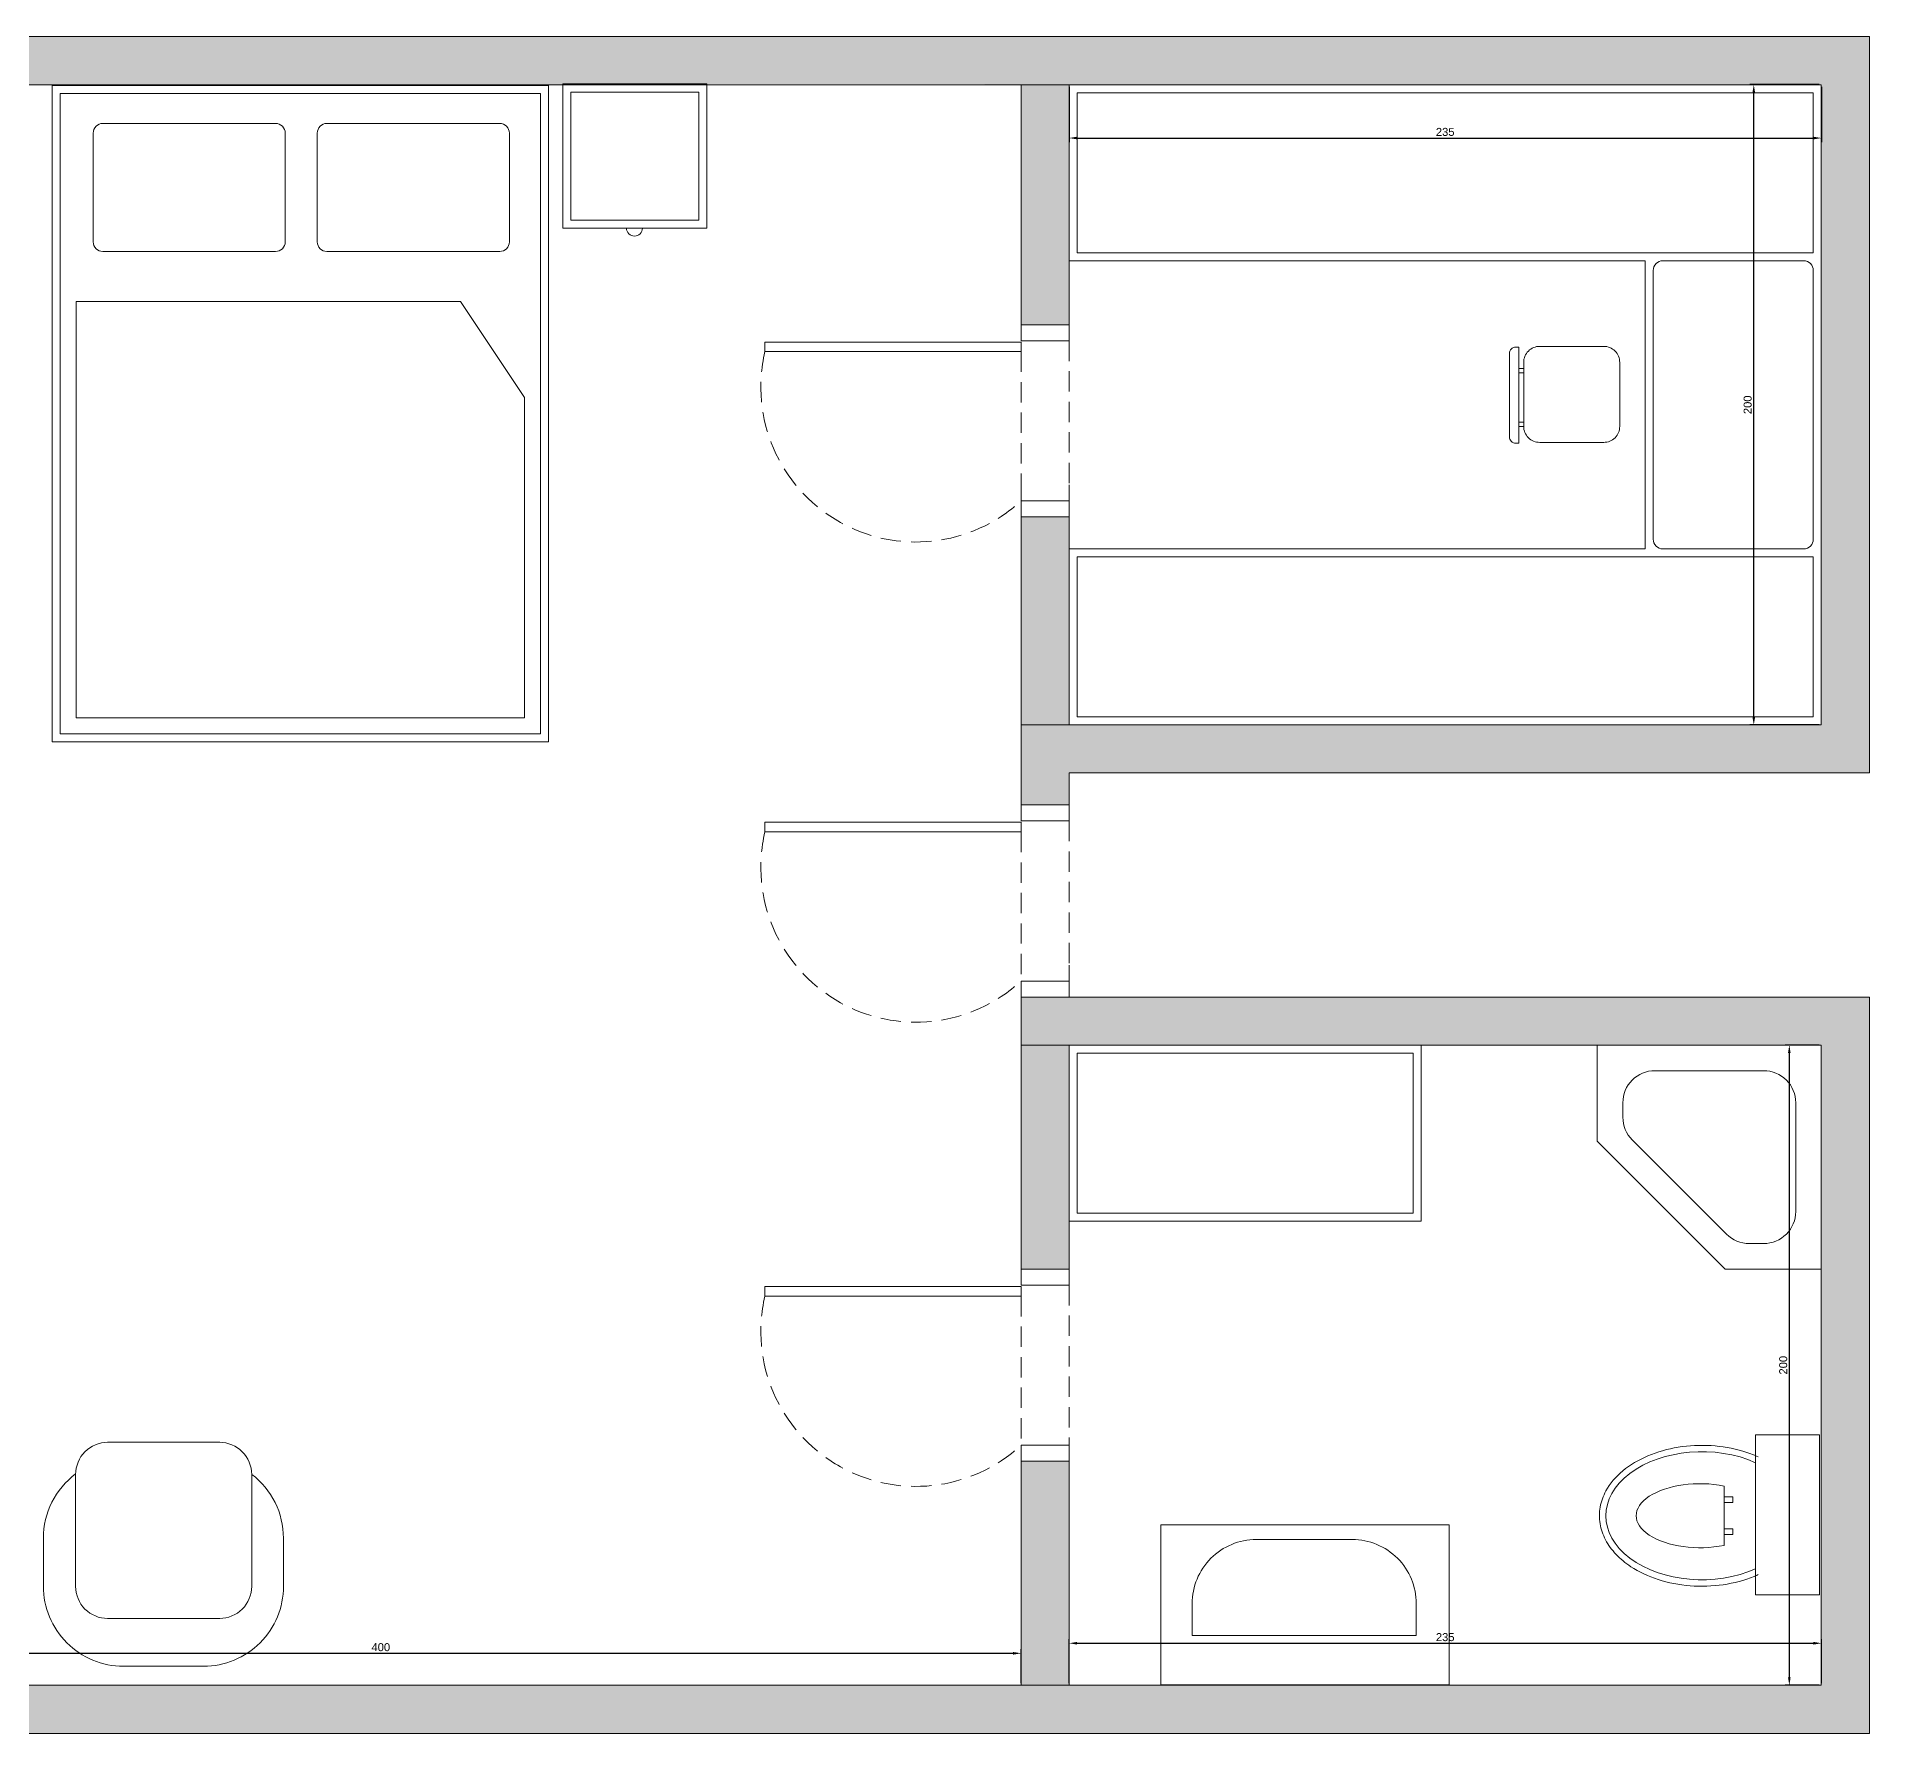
# Model space of a CAD drawing. Header units: centimetres. Extents: x -1214 to 5930, y 2765 to 5950.
# Drawn here: x 4341 to 4914, y 3907 to 4437 of the extents above; entities that cross this region are included whole.
import ezdxf

# ---------------------------------------------------------------- set-up
doc = ezdxf.new("R2010")
doc.units = ezdxf.units.CM
doc.linetypes.add('HIDDEN', pattern=[9.525, 6.35, -3.175])
for name, color, linetype, lineweight in [('duvar', 251, 'Continuous', 20), ('kapı', 1, 'Continuous', 15), ('pencere', 3, 'Continuous', 20), ('tefriş', 4, 'Continuous', 9), ('ölçü', 64, 'Continuous', 20)]:
    doc.layers.add(name, color=color, linetype=linetype, lineweight=lineweight)
doc.styles.get("Standard").update_dxf_attribs({"font": 'arial.ttf'})
doc.dimstyles.new('ISO-25', dxfattribs={"dimtxt": 2.5, "dimasz": 2.5, "dimexe": 1.25, "dimexo": 0.625, "dimtad": 1, "dimtxsty": 'Standard', "dimcen": 2.5, "dimadec": 0, "dimazin": 0, "dimtfac": 1, "dimtmove": 0, "dimatfit": 3, "dimfxl": 1, "dimarcsym": 0})

# ---------------------------------------------------------------- blocks, each defined once
blk = doc.blocks.new('KP_001_Y')
at = {"layer": 'kapı'}
for points in [[(-15, 0), (0, 0), (0, -5), (-15, -5)], [(-15, 0), (0, 0), (0, -5), (-15, -5)], [(-15, -60), (0, -60), (0, -55), (-15, -55)], [(-15, -60), (0, -60), (0, -55), (-15, -55)]]:
    blk.add_lwpolyline(points, close=True, dxfattribs=at)
blk.add_lwpolyline([(-15, -5.4), (-95, -5.4), (-95, -8.4), (-15, -8.4), (-15, -5.4)], dxfattribs=at)
blk.add_lwpolyline([(-15, -5.4), (-95, -5.4), (-95, -8.4), (-15, -8.4), (-15, -5.4)], dxfattribs=at)
at = {"layer": 'kapı', "linetype": 'HIDDEN'}
for points in [[(0, -5), (0, -55)], [(0, -5), (0, -55)], [(-15, -8.4), (-15, -55)], [(-15, -8.4), (-15, -55)]]:
    blk.add_lwpolyline(points, dxfattribs=at)
blk.add_arc((-47.86, -19.44), 48.42, 166.8187, 312.7419, dxfattribs=at)
blk.add_arc((-47.86, -19.44), 48.42, 166.8187, 312.7419, dxfattribs=at)
blk = doc.blocks.new('YT_001_Y')
at = {"layer": 'tefriş'}
for points in [[(-2.5, 2.5), (152.5, 2.5), (152.5, -202.5), (-2.5, -202.5)], [(0, 0), (150, 0), (150, -200), (0, -200)], [(0, -200), (150, -200), (150, 0), (0, 0)], [(5, -65), (125, -65), (145, -95), (145, -195), (5, -195)]]:
    blk.add_lwpolyline(points, close=True, dxfattribs=at)
for points in [[(13.27, -9.34), (67.27, -9.34, -0.414214), (70.27, -12.34), (70.27, -46.34, -0.414214), (67.27, -49.34), (13.27, -49.34, -0.414214), (10.27, -46.34), (10.27, -12.34, -0.414214)], [(83.27, -9.34), (137.27, -9.34, -0.414214), (140.27, -12.34), (140.27, -46.34, -0.414214), (137.27, -49.34), (83.27, -49.34, -0.414214), (80.27, -46.34), (80.27, -12.34, -0.414214)]]:
    blk.add_lwpolyline(points, format="xyb", close=True, dxfattribs=at)
blk = doc.blocks.new('KOM_001_Y')
at = {"layer": 'tefriş'}
for points in [[(0, 0), (45, 0), (45, -45), (0, -45)], [(2.5, -2.5), (42.5, -2.5), (42.5, -42.5), (2.5, -42.5)]]:
    blk.add_lwpolyline(points, close=True, dxfattribs=at)
blk.add_arc((22.35, -45), 2.5, 180, 0, dxfattribs=at)
blk = doc.blocks.new('CHR_001_Y')
at = {"layer": 'tefriş'}
for points in [[(3, 2), (2, 2, 0.414214), (0, 0), (0, -26, 0.414214), (2, -28), (3, -28)], [(9.46, 2.25), (29.46, 2.25, -0.414214), (34.46, -2.75), (34.46, -22.75, -0.414214), (29.46, -27.75), (9.46, -27.75, -0.414214), (4.46, -22.75), (4.46, -2.75, -0.414214)]]:
    blk.add_lwpolyline(points, format="xyb", close=True, dxfattribs=at)
for points in [[(3, -4.65), (4.46, -4.65)], [(4.46, -5.98), (3, -5.98)], [(3, -21.42), (4.46, -21.42)], [(4.46, -22.75), (3, -22.75)]]:
    blk.add_lwpolyline(points, dxfattribs=at)
blk = doc.blocks.new('KLZ_001_Y')
at = {"layer": 'tefriş'}
blk.add_lwpolyline([(0, -50), (-20, -50), (-20, 0), (0, 0)], close=True, dxfattribs=at)
for points in [[(-29.83, -34.56), (-29.83, -16.01)], [(-29.83, -19.4), (-27.1, -19.4), (-27.1, -21.19), (-29.83, -21.19)], [(-29.83, -19.4), (-27.1, -19.4), (-27.1, -21.19), (-29.83, -21.19)], [(-29.83, -29.4), (-27.1, -29.4), (-27.1, -31.19), (-29.83, -31.19)]]:
    blk.add_lwpolyline(points, dxfattribs=at)
for centre, major_axis, ratio, start_param, end_param in [((-36.78, -25.3), (-30, 0), 0.666667, 4.118763, 8.447608), ((-37.31, -25.29), (-20, 0), 0.5, 4.329021, 8.237349)]:
    blk.add_ellipse(centre, major_axis=major_axis, ratio=ratio, start_param=start_param, end_param=end_param, dxfattribs=at)
blk.add_open_spline([(-19.18, -6.9), (-20.7, -6.22), (-22.3, -5.62), (-27.12, -4.19), (-30.49, -3.6), (-37.34, -3.18), (-40.81, -3.35), (-47.5, -4.43), (-50.72, -5.34), (-56.59, -7.82), (-59.24, -9.4), (-63.69, -13.1), (-65.5, -15.23), (-67.62, -19.15), (-68.23, -20.84), (-68.85, -24.3), (-68.86, -26.06), (-68.3, -29.52), (-67.72, -31.22), (-66.03, -34.44), (-64.92, -35.96), (-62.25, -38.77), (-60.7, -40.06), (-56.43, -42.87), (-53.53, -44.23), (-47.25, -46.24), (-43.88, -46.89), (-37.01, -47.43), (-33.51, -47.32), (-26.74, -46.34), (-23.47, -45.47), (-20.04, -44.08), (-19.61, -43.9), (-19.18, -43.7)], degree=3, knots=[4.118763, 4.118763, 4.118763, 4.118763, 4.291947, 4.291947, 4.620793, 4.620793, 4.949639, 4.949639, 5.278485, 5.278485, 5.607332, 5.607332, 5.936178, 5.936178, 6.163927, 6.163927, 6.391676, 6.391676, 6.619425, 6.619425, 6.847174, 6.847174, 7.074923, 7.074923, 7.405918, 7.405918, 7.736913, 7.736913, 8.067908, 8.067908, 8.398904, 8.398904, 8.447608, 8.447608, 8.447608, 8.447608], dxfattribs=at)
blk = doc.blocks.new('DUŞ_001_Y')
at = {"layer": 'tefriş'}
blk.add_lwpolyline([(-70, 0), (0, 0), (0, -60), (0, -70), (-30, -70), (-70, -30), (-70, 0)], dxfattribs=at)
blk.add_lwpolyline([(-52, -8), (-18, -8, -0.414214), (-8, -18), (-8, -52, -0.414214), (-18, -62), (-22.54, -62, -0.198912), (-29.62, -59.07), (-59.07, -29.62, -0.198912), (-62, -22.54), (-62, -18, -0.414214)], format="xyb", close=True, dxfattribs=at)
blk = doc.blocks.new('LVB_001_Y')
at = {"layer": 'tefriş'}
blk.add_lwpolyline([(-90, 50), (0, 50), (0, 0), (-90, 0)], close=True, dxfattribs=at)
blk.add_lwpolyline([(-60.24, 45.38), (-30.24, 45.38, -0.414214), (-10.24, 25.38), (-10.24, 15.38), (-80.24, 15.38), (-80.24, 25.38, -0.414214)], format="xyb", close=True, dxfattribs=at)
blk = doc.blocks.new('BER_001_Y')
at = {"layer": 'tefriş'}
blk.add_lwpolyline([(-40.4, -55.53, -0.235042), (-50.33, -35.59), (-50.33, -20.59, -0.414214), (-25.33, 4.41), (-0.33, 4.41, -0.414214), (24.67, -20.59), (24.67, -35.59, -0.237092), (14.6, -55.65, -0.237092)], format="xyb", dxfattribs=at)
blk.add_lwpolyline([(-30.4, -10.53), (4.6, -10.53, -0.414214), (14.6, -20.53), (14.6, -55.53, -0.414214), (4.6, -65.53), (-30.4, -65.53, -0.414214), (-40.4, -55.53), (-40.4, -20.53, -0.414214)], format="xyb", close=True, dxfattribs=at)
blk = doc.blocks.new('*D14')
at = {"layer": 'Defpoints', "color": 0, "transparency": 16777216}
for p in [(4648.78, 3932.31), (4248.78, 3922.31), (4648.78, 3922.31)]:
    blk.add_point(p, dxfattribs=at)
at = {"layer": 'tefriş', "color": 0, "lineweight": -2, "transparency": 16777216}
for p, q in [((4248.78, 3922.93), (4248.78, 3933.56)), ((4648.78, 3922.93), (4648.78, 3933.56)), ((4251.28, 3932.31), (4646.28, 3932.31))]:
    blk.add_line(p, q, dxfattribs=at)
at = {"layer": 'tefriş', "color": 0, "transparency": 16777216}
for points in [[(4251.28, 3932.72), (4251.28, 3931.89), (4248.78, 3932.31)], [(4646.28, 3932.72), (4646.28, 3931.89), (4648.78, 3932.31)]]:
    blk.add_solid(points, dxfattribs=at)
at = {"layer": 'tefriş', "color": 0, "transparency": 16777216, "insert": (4448.78, 3934.21), "char_height": 2.5, "attachment_point": 5}
blk.add_mtext('400', dxfattribs=at)
blk = doc.blocks.new('*D15')
at = {"layer": 'Defpoints', "color": 0, "transparency": 16777216}
for p in [(4898.78, 3935.45), (4663.78, 3922.31), (4898.78, 3922.31)]:
    blk.add_point(p, dxfattribs=at)
at = {"layer": 'tefriş', "color": 0, "lineweight": -2, "transparency": 16777216}
for p, q in [((4663.78, 3922.93), (4663.78, 3936.7)), ((4666.28, 3935.45), (4896.28, 3935.45)), ((4898.78, 3922.93), (4898.78, 3936.7))]:
    blk.add_line(p, q, dxfattribs=at)
at = {"layer": 'tefriş', "color": 0, "transparency": 16777216}
for points in [[(4666.28, 3935.87), (4666.28, 3935.03), (4663.78, 3935.45)], [(4896.28, 3935.87), (4896.28, 3935.03), (4898.78, 3935.45)]]:
    blk.add_solid(points, dxfattribs=at)
at = {"layer": 'tefriş', "color": 0, "transparency": 16777216, "insert": (4781.28, 3937.35), "char_height": 2.5, "attachment_point": 5}
blk.add_mtext('235', dxfattribs=at)
blk = doc.blocks.new('*D16')
at = {"layer": 'Defpoints', "color": 0, "transparency": 16777216}
for p in [(4898.78, 4122.31), (4888.78, 3922.31), (4898.78, 3922.31)]:
    blk.add_point(p, dxfattribs=at)
at = {"layer": 'tefriş', "color": 0, "lineweight": -2, "transparency": 16777216}
for p, q in [((4898.15, 4122.31), (4887.53, 4122.31)), ((4888.78, 4119.81), (4888.78, 3924.81)), ((4898.15, 3922.31), (4887.53, 3922.31))]:
    blk.add_line(p, q, dxfattribs=at)
at = {"layer": 'tefriş', "color": 0, "transparency": 16777216}
for points in [[(4888.36, 4119.81), (4889.19, 4119.81), (4888.78, 4122.31)], [(4888.36, 3924.81), (4889.19, 3924.81), (4888.78, 3922.31)]]:
    blk.add_solid(points, dxfattribs=at)
at = {"layer": 'tefriş', "color": 0, "transparency": 16777216, "insert": (4886.88, 4022.31), "char_height": 2.5, "attachment_point": 5, "rotation": 90}
blk.add_mtext('200', dxfattribs=at)
blk = doc.blocks.new('*D17')
at = {"layer": 'Defpoints', "color": 0, "lineweight": 20, "transparency": 16777216}
for p in [(4663.78, 4422.31), (4898.78, 4422.31), (4898.78, 4405.64)]:
    blk.add_point(p, dxfattribs=at)
at = {"layer": 'ölçü', "color": 0, "lineweight": -2, "transparency": 16777216}
for p, q in [((4663.78, 4421.68), (4663.78, 4404.39)), ((4898.78, 4421.68), (4898.78, 4404.39)), ((4666.28, 4405.64), (4896.28, 4405.64))]:
    blk.add_line(p, q, dxfattribs=at)
at = {"layer": 'ölçü', "color": 0, "lineweight": 20, "transparency": 16777216}
for points in [[(4666.28, 4406.05), (4666.28, 4405.22), (4663.78, 4405.64)], [(4896.28, 4406.05), (4896.28, 4405.22), (4898.78, 4405.64)]]:
    blk.add_solid(points, dxfattribs=at)
at = {"layer": 'ölçü', "color": 0, "transparency": 16777216, "insert": (4781.28, 4407.54), "char_height": 2.5, "attachment_point": 5}
blk.add_mtext('235', dxfattribs=at)
blk = doc.blocks.new('*D18')
at = {"layer": 'Defpoints', "color": 0, "transparency": 16777216}
for p in [(4877.68, 4422.31), (4898.78, 4422.31), (4898.78, 4222.31)]:
    blk.add_point(p, dxfattribs=at)
at = {"layer": 'tefriş', "color": 0, "lineweight": -2, "transparency": 16777216}
for p, q in [((4898.15, 4422.31), (4876.43, 4422.31)), ((4877.68, 4224.81), (4877.68, 4419.81)), ((4898.15, 4222.31), (4876.43, 4222.31))]:
    blk.add_line(p, q, dxfattribs=at)
at = {"layer": 'tefriş', "color": 0, "transparency": 16777216}
for points in [[(4877.26, 4419.81), (4878.09, 4419.81), (4877.68, 4422.31)], [(4877.26, 4224.81), (4878.09, 4224.81), (4877.68, 4222.31)]]:
    blk.add_solid(points, dxfattribs=at)
at = {"layer": 'tefriş', "color": 0, "transparency": 16777216, "insert": (4875.77, 4322.31), "char_height": 2.5, "attachment_point": 5, "rotation": 90}
blk.add_mtext('200', dxfattribs=at)
blk = doc.blocks.new('*D19')
at = {"layer": 'Defpoints', "color": 0, "lineweight": 20, "transparency": 16777216}
for p in [(4648.78, 3932.31), (4248.78, 3922.31), (4648.78, 3922.31)]:
    blk.add_point(p, dxfattribs=at)
at = {"layer": 'ölçü', "color": 0, "lineweight": -2, "transparency": 16777216}
for p, q in [((4248.78, 3922.93), (4248.78, 3933.56)), ((4648.78, 3922.93), (4648.78, 3933.56)), ((4251.28, 3932.31), (4646.28, 3932.31))]:
    blk.add_line(p, q, dxfattribs=at)
at = {"layer": 'ölçü', "color": 0, "lineweight": 20, "transparency": 16777216}
for points in [[(4251.28, 3932.72), (4251.28, 3931.89), (4248.78, 3932.31)], [(4646.28, 3932.72), (4646.28, 3931.89), (4648.78, 3932.31)]]:
    blk.add_solid(points, dxfattribs=at)
at = {"layer": 'ölçü', "color": 0, "transparency": 16777216, "insert": (4448.78, 3934.21), "char_height": 2.5, "attachment_point": 5}
blk.add_mtext('400', dxfattribs=at)
blk = doc.blocks.new('*D20')
at = {"layer": 'Defpoints', "color": 0, "lineweight": 20, "transparency": 16777216}
for p in [(4898.78, 3935.45), (4663.78, 3922.31), (4898.78, 3922.31)]:
    blk.add_point(p, dxfattribs=at)
at = {"layer": 'ölçü', "color": 0, "lineweight": -2, "transparency": 16777216}
for p, q in [((4663.78, 3922.93), (4663.78, 3936.7)), ((4666.28, 3935.45), (4896.28, 3935.45)), ((4898.78, 3922.93), (4898.78, 3936.7))]:
    blk.add_line(p, q, dxfattribs=at)
at = {"layer": 'ölçü', "color": 0, "lineweight": 20, "transparency": 16777216}
for points in [[(4666.28, 3935.87), (4666.28, 3935.03), (4663.78, 3935.45)], [(4896.28, 3935.87), (4896.28, 3935.03), (4898.78, 3935.45)]]:
    blk.add_solid(points, dxfattribs=at)
at = {"layer": 'ölçü', "color": 0, "transparency": 16777216, "insert": (4781.28, 3937.35), "char_height": 2.5, "attachment_point": 5}
blk.add_mtext('235', dxfattribs=at)
blk = doc.blocks.new('*D21')
at = {"layer": 'Defpoints', "color": 0, "lineweight": 20, "transparency": 16777216}
for p in [(4898.78, 4122.31), (4888.78, 3922.31), (4898.78, 3922.31)]:
    blk.add_point(p, dxfattribs=at)
at = {"layer": 'ölçü', "color": 0, "lineweight": -2, "transparency": 16777216}
for p, q in [((4898.15, 4122.31), (4887.53, 4122.31)), ((4888.78, 4119.81), (4888.78, 3924.81)), ((4898.15, 3922.31), (4887.53, 3922.31))]:
    blk.add_line(p, q, dxfattribs=at)
at = {"layer": 'ölçü', "color": 0, "lineweight": 20, "transparency": 16777216}
for points in [[(4888.36, 4119.81), (4889.19, 4119.81), (4888.78, 4122.31)], [(4888.36, 3924.81), (4889.19, 3924.81), (4888.78, 3922.31)]]:
    blk.add_solid(points, dxfattribs=at)
at = {"layer": 'ölçü', "color": 0, "transparency": 16777216, "insert": (4886.88, 4022.31), "char_height": 2.5, "attachment_point": 5, "rotation": 90}
blk.add_mtext('200', dxfattribs=at)
blk = doc.blocks.new('*D22')
at = {"layer": 'Defpoints', "color": 0, "lineweight": 20, "transparency": 16777216}
for p in [(4663.78, 4422.31), (4898.78, 4422.31), (4898.78, 4405.64)]:
    blk.add_point(p, dxfattribs=at)
at = {"layer": 'ölçü', "color": 0, "lineweight": -2, "transparency": 16777216}
for p, q in [((4663.78, 4421.68), (4663.78, 4404.39)), ((4898.78, 4421.68), (4898.78, 4404.39)), ((4666.28, 4405.64), (4896.28, 4405.64))]:
    blk.add_line(p, q, dxfattribs=at)
at = {"layer": 'ölçü', "color": 0, "lineweight": 20, "transparency": 16777216}
for points in [[(4666.28, 4406.05), (4666.28, 4405.22), (4663.78, 4405.64)], [(4896.28, 4406.05), (4896.28, 4405.22), (4898.78, 4405.64)]]:
    blk.add_solid(points, dxfattribs=at)
at = {"layer": 'ölçü', "color": 0, "transparency": 16777216, "insert": (4781.28, 4407.54), "char_height": 2.5, "attachment_point": 5}
blk.add_mtext('235', dxfattribs=at)
blk = doc.blocks.new('*D23')
at = {"layer": 'Defpoints', "color": 0, "lineweight": 20, "transparency": 16777216}
for p in [(4877.68, 4422.31), (4898.78, 4422.31), (4898.78, 4222.31)]:
    blk.add_point(p, dxfattribs=at)
at = {"layer": 'ölçü', "color": 0, "lineweight": -2, "transparency": 16777216}
for p, q in [((4898.15, 4422.31), (4876.43, 4422.31)), ((4877.68, 4224.81), (4877.68, 4419.81)), ((4898.15, 4222.31), (4876.43, 4222.31))]:
    blk.add_line(p, q, dxfattribs=at)
at = {"layer": 'ölçü', "color": 0, "lineweight": 20, "transparency": 16777216}
for points in [[(4877.26, 4419.81), (4878.09, 4419.81), (4877.68, 4422.31)], [(4877.26, 4224.81), (4878.09, 4224.81), (4877.68, 4222.31)]]:
    blk.add_solid(points, dxfattribs=at)
at = {"layer": 'ölçü', "color": 0, "transparency": 16777216, "insert": (4875.77, 4322.31), "char_height": 2.5, "attachment_point": 5, "rotation": 90}
blk.add_mtext('200', dxfattribs=at)

msp = doc.modelspace()

# ---------------------------------------------------------------- hatches: boundary and pattern name
at = {"layer": 'duvar', "transparency": 33554636}
h = msp.add_hatch(color=256, dxfattribs=at)
h.dxf.hatch_style = 1
h.paths.add_polyline_path([(4248.777, 4422.306), (4298.777, 4422.306), (4398.777, 4422.306), (4505.671, 4422.306), (4505.671, 4422.518), (4550.671, 4422.518), (4898.777, 4422.306), (4898.777, 4222.306), (4648.777, 4222.306), (4648.777, 4197.306), (4663.777, 4197.306), (4663.777, 4207.306), (4913.777, 4207.306), (4913.777, 4437.306), (4398.777, 4437.306), (4298.777, 4437.306), (4233.777, 4437.306), (4233.777, 4032.306), (4248.777, 4032.306)])
h.paths.add_polyline_path([(4913.777, 4137.306), (4663.777, 4137.306), (4648.777, 4137.306), (4648.777, 4122.306), (4898.777, 4122.306), (4898.777, 4062.306), (4898.777, 4052.306), (4898.777, 3922.306), (4648.777, 3922.306), (4248.777, 3922.306), (4248.777, 3932.306), (4233.777, 3932.306), (4233.777, 3907.306), (4648.777, 3907.306), (4913.777, 3907.306)])
h.paths.add_polyline_path([(4663.777, 3992.306), (4648.777, 3992.306), (4648.777, 3922.306), (4663.777, 3922.306)], flags=17)
h.paths.add_polyline_path([(4663.777, 4122.306), (4648.777, 4122.306), (4648.777, 4052.306), (4663.777, 4052.306)], flags=17)
h.paths.add_polyline_path([(4663.777, 4422.306), (4657.676, 4422.306), (4648.777, 4422.306), (4648.777, 4403.2), (4648.777, 4347.306), (4663.777, 4347.306), (4663.777, 4403.2)], flags=17)
h.paths.add_polyline_path([(4663.777, 4277.306), (4663.777, 4287.306), (4648.777, 4287.306), (4648.777, 4222.306), (4663.777, 4222.306)], flags=17)
h = msp.add_hatch(color=256, dxfattribs=at)
h.dxf.hatch_style = 1
h.paths.add_polyline_path([(4248.777, 4422.306), (4298.777, 4422.306), (4398.777, 4422.306), (4505.671, 4422.306), (4505.671, 4422.518), (4550.671, 4422.518), (4898.777, 4422.306), (4898.777, 4222.306), (4648.777, 4222.306), (4648.777, 4197.306), (4663.777, 4197.306), (4663.777, 4207.306), (4913.777, 4207.306), (4913.777, 4437.306), (4398.777, 4437.306), (4298.777, 4437.306), (4233.777, 4437.306), (4233.777, 4032.306), (4248.777, 4032.306)])
h.paths.add_polyline_path([(4913.777, 4137.306), (4663.777, 4137.306), (4648.777, 4137.306), (4648.777, 4122.306), (4898.777, 4122.306), (4898.777, 4062.306), (4898.777, 4052.306), (4898.777, 3922.306), (4648.777, 3922.306), (4248.777, 3922.306), (4248.777, 3932.306), (4233.777, 3932.306), (4233.777, 3907.306), (4648.777, 3907.306), (4913.777, 3907.306)])
h.paths.add_polyline_path([(4663.777, 3992.306), (4648.777, 3992.306), (4648.777, 3922.306), (4663.777, 3922.306)], flags=17)
h.paths.add_polyline_path([(4663.777, 4122.306), (4648.777, 4122.306), (4648.777, 4052.306), (4663.777, 4052.306)], flags=17)
h.paths.add_polyline_path([(4663.777, 4422.306), (4657.676, 4422.306), (4648.777, 4422.306), (4648.777, 4403.2), (4648.777, 4347.306), (4663.777, 4347.306), (4663.777, 4403.2)], flags=17)
h.paths.add_polyline_path([(4663.777, 4277.306), (4663.777, 4287.306), (4648.777, 4287.306), (4648.777, 4222.306), (4663.777, 4222.306)], flags=17)

# ---------------------------------------------------------------- linework, layer by layer
at = {"layer": 'duvar'}
for points in [[(4663.777, 4197.306), (4663.777, 4207.306), (4913.777, 4207.306), (4913.777, 4437.306), (4398.777, 4437.306), (4298.777, 4437.306), (4233.777, 4437.306), (4233.777, 4032.306)], [(4663.777, 4197.306), (4663.777, 4207.306), (4913.777, 4207.306), (4913.777, 4437.306), (4398.777, 4437.306), (4298.777, 4437.306), (4233.777, 4437.306), (4233.777, 4032.306)], [(4648.777, 4194.306), (4648.777, 4222.306), (4898.777, 4222.306), (4898.777, 4422.306), (4398.777, 4422.306), (4298.777, 4422.306), (4248.777, 4422.306), (4248.777, 4032.306)], [(4648.777, 4194.306), (4648.777, 4222.306), (4898.777, 4222.306), (4898.777, 4422.306), (4398.777, 4422.306), (4298.777, 4422.306), (4248.777, 4422.306), (4248.777, 4032.306)], [(4648.777, 4346.904), (4648.777, 4346.904), (4648.777, 4403.2), (4648.777, 4422.306)], [(4648.777, 4346.904), (4648.777, 4346.904), (4648.777, 4403.2), (4648.777, 4422.306)], [(4898.777, 4422.306), (4657.676, 4422.306)], [(4898.777, 4422.306), (4657.676, 4422.306)], [(4663.777, 4347.306), (4663.777, 4403.2), (4663.777, 4422.306)], [(4663.777, 4347.306), (4663.777, 4403.2), (4663.777, 4422.306)], [(4648.777, 4222.306), (4648.777, 4297.306)], [(4648.777, 4222.306), (4648.777, 4297.306)], [(4663.777, 4222.306), (4663.777, 4297.306)], [(4663.777, 4222.306), (4663.777, 4297.306)], [(4233.777, 3932.306), (4233.777, 3907.306), (4648.777, 3907.306), (4913.777, 3907.306), (4913.777, 4137.306), (4663.777, 4137.306), (4663.777, 4147.306)], [(4233.777, 3932.306), (4233.777, 3907.306), (4648.777, 3907.306), (4913.777, 3907.306), (4913.777, 4137.306), (4663.777, 4137.306), (4663.777, 4147.306)], [(4248.777, 3932.306), (4248.777, 3922.306), (4648.777, 3922.306), (4898.777, 3922.306), (4898.777, 4122.306), (4648.777, 4122.306), (4648.777, 4137.306)], [(4248.777, 3932.306), (4248.777, 3922.306), (4648.777, 3922.306), (4898.777, 3922.306), (4898.777, 4122.306), (4648.777, 4122.306), (4648.777, 4137.306)], [(4648.777, 4052.306), (4648.777, 4122.306)], [(4648.777, 4052.306), (4648.777, 4122.306)], [(4663.777, 4052.306), (4663.777, 4122.306)], [(4663.777, 4052.306), (4663.777, 4122.306)], [(4648.777, 3922.306), (4648.777, 3992.306)], [(4648.777, 3922.306), (4648.777, 3992.306)], [(4663.777, 3922.306), (4663.777, 3992.306)], [(4663.777, 3922.306), (4663.777, 3992.306)]]:
    msp.add_lwpolyline(points, dxfattribs=at)
at = {"layer": 'pencere'}
msp.add_lwpolyline([(4648.777, 4122.306), (4648.777, 4122.306)], dxfattribs=at)
msp.add_lwpolyline([(4648.777, 4122.306), (4648.777, 4122.306)], dxfattribs=at)
at = {"layer": 'tefriş'}
for points in [[(4843.777, 4367.306), (4663.777, 4367.306), (4663.777, 4422.306), (4898.777, 4422.306), (4898.777, 4367.306)], [(4843.777, 4367.306), (4663.777, 4367.306), (4663.777, 4422.306), (4898.777, 4422.306), (4898.777, 4367.306)], [(4843.777, 4222.306), (4898.777, 4222.306), (4898.777, 4422.306), (4843.777, 4422.306)], [(4843.777, 4222.306), (4898.777, 4222.306), (4898.777, 4422.306), (4843.777, 4422.306)], [(4896.277, 4369.806), (4896.277, 4419.806), (4843.777, 4419.806)], [(4896.277, 4369.806), (4896.277, 4419.806), (4843.777, 4419.806)], [(4843.777, 4367.306), (4843.777, 4277.306)], [(4843.777, 4367.306), (4843.777, 4277.306)], [(4843.777, 4277.306), (4663.777, 4277.306), (4663.777, 4222.306), (4898.777, 4222.306), (4898.777, 4277.306)], [(4843.777, 4277.306), (4663.777, 4277.306), (4663.777, 4222.306), (4898.777, 4222.306), (4898.777, 4277.306)], [(4843.777, 4224.806), (4896.277, 4224.806), (4896.277, 4274.806)], [(4843.777, 4224.806), (4896.277, 4224.806), (4896.277, 4274.806)]]:
    msp.add_lwpolyline(points, dxfattribs=at)
for points in [[(4666.277, 4419.806), (4896.277, 4419.806), (4896.277, 4369.806), (4666.277, 4369.806)], [(4666.277, 4419.806), (4896.277, 4419.806), (4896.277, 4369.806), (4666.277, 4369.806)], [(4666.277, 4224.806), (4896.277, 4224.806), (4896.277, 4274.806), (4666.277, 4274.806)], [(4666.277, 4224.806), (4896.277, 4224.806), (4896.277, 4274.806), (4666.277, 4274.806)], [(4663.777, 4122.306), (4773.777, 4122.306), (4773.777, 4067.306), (4663.777, 4067.306)], [(4663.777, 4122.306), (4773.777, 4122.306), (4773.777, 4067.306), (4663.777, 4067.306)], [(4666.277, 4119.806), (4771.277, 4119.806), (4771.277, 4069.806), (4666.277, 4069.806)], [(4666.277, 4119.806), (4771.277, 4119.806), (4771.277, 4069.806), (4666.277, 4069.806)]]:
    msp.add_lwpolyline(points, close=True, dxfattribs=at)
msp.add_lwpolyline([(4893.277, 4367.306), (4849.277, 4367.306, 0.4142136), (4846.277, 4364.306), (4846.277, 4280.306, 0.4142136), (4849.277, 4277.306), (4893.277, 4277.306, 0.4142136), (4896.277, 4280.306), (4896.277, 4364.306, 0.4142136)], format="xyb", close=True, dxfattribs=at)
msp.add_lwpolyline([(4893.277, 4367.306), (4849.277, 4367.306, 0.4142136), (4846.277, 4364.306), (4846.277, 4280.306, 0.4142136), (4849.277, 4277.306), (4893.277, 4277.306, 0.4142136), (4896.277, 4280.306), (4896.277, 4364.306, 0.4142136)], format="xyb", close=True, dxfattribs=at)

# ---------------------------------------------------------------- block references
at = {"layer": 'kapı'}
for p in [(4663.777, 4347.306), (4663.777, 4347.306), (4663.777, 4197.306), (4663.777, 4197.306), (4663.777, 4052.306), (4663.777, 4052.306)]:
    msp.add_blockref('KP_001_Y', p, dxfattribs=at)
at = {"layer": 'tefriş'}
for name, p in [('YT_001_Y', (4348.659, 4419.54)), ('YT_001_Y', (4348.659, 4419.54)), ('KOM_001_Y', (4505.671, 4422.518)), ('KOM_001_Y', (4505.671, 4422.518)), ('CHR_001_Y', (4801.333, 4338.321)), ('CHR_001_Y', (4801.333, 4338.321)), ('DUŞ_001_Y', (4898.777, 4122.306)), ('DUŞ_001_Y', (4898.777, 4122.306)), ('KLZ_001_Y', (4898.248, 4000.576)), ('KLZ_001_Y', (4898.248, 4000.576)), ('LVB_001_Y', (4782.478, 3922.466)), ('LVB_001_Y', (4782.478, 3922.466))]:
    msp.add_blockref(name, p, dxfattribs=at)
at = {"layer": 'tefriş', "rotation": 180}
msp.add_blockref('BER_001_Y', (4368.04, 3932.683), dxfattribs=at)
msp.add_blockref('BER_001_Y', (4368.04, 3932.683), dxfattribs=at)

# ---------------------------------------------------------------- dimensions: what is measured, and where the dimension line sits
at = {"layer": 'tefriş'}
for base, p1, p2, picture, middle in [((4877.676, 4422.306), (4898.777, 4222.306), (4898.777, 4422.306), '*D18', (4875.775, 4322.306)), ((4888.777, 3922.306), (4898.777, 4122.306), (4898.777, 3922.306), '*D16', (4886.876, 4022.306))]:
    dim = msp.add_linear_dim(base=base, p1=p1, p2=p2, angle=90, dimstyle='ISO-25', dxfattribs=at)
    dim.commit()
    dim.dimension.update_dxf_attribs({"geometry": picture, "text_midpoint": middle})
for base, p1, p2, picture, middle in [((4898.777, 3935.452), (4663.777, 3922.306), (4898.777, 3922.306), '*D15', (4781.277, 3937.354)), ((4648.777, 3932.306), (4248.777, 3922.306), (4648.777, 3922.306), '*D14', (4448.777, 3934.208))]:
    dim = msp.add_linear_dim(base=base, p1=p1, p2=p2, dimstyle='ISO-25', dxfattribs=at)
    dim.commit()
    dim.dimension.update_dxf_attribs({"geometry": picture, "text_midpoint": middle})
at = {"layer": 'ölçü'}
for base, p1, p2, picture, middle in [((4898.777, 4405.636), (4663.777, 4422.306), (4898.777, 4422.306), '*D17', (4781.277, 4407.538)), ((4898.777, 4405.636), (4663.777, 4422.306), (4898.777, 4422.306), '*D22', (4781.277, 4407.538)), ((4898.777, 3935.452), (4663.777, 3922.306), (4898.777, 3922.306), '*D20', (4781.277, 3937.354)), ((4648.777, 3932.306), (4248.777, 3922.306), (4648.777, 3922.306), '*D19', (4448.777, 3934.208))]:
    dim = msp.add_linear_dim(base=base, p1=p1, p2=p2, dimstyle='ISO-25', dxfattribs=at)
    dim.commit()
    dim.dimension.update_dxf_attribs({"geometry": picture, "text_midpoint": middle})
for base, p1, p2, picture, middle in [((4877.676, 4422.306), (4898.777, 4222.306), (4898.777, 4422.306), '*D23', (4875.775, 4322.306)), ((4888.777, 3922.306), (4898.777, 4122.306), (4898.777, 3922.306), '*D21', (4886.876, 4022.306))]:
    dim = msp.add_linear_dim(base=base, p1=p1, p2=p2, angle=90, dimstyle='ISO-25', dxfattribs=at)
    dim.commit()
    dim.dimension.update_dxf_attribs({"geometry": picture, "text_midpoint": middle})

doc.saveas('drawing.dxf')
